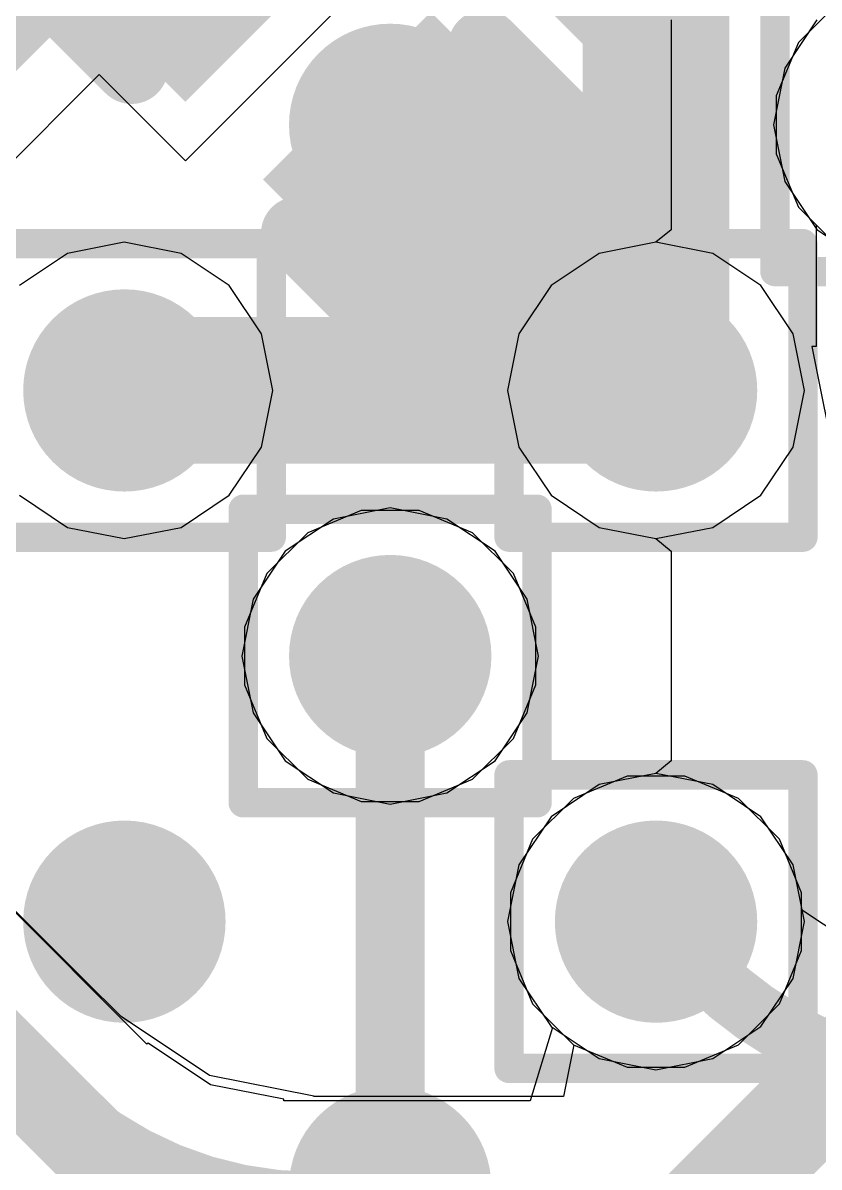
# Model space of a CAD drawing. Header units: inches. Extents: x -6 to 284, y -12 to 154.
# Drawn here: x 54.692 to 56.069, y 1.416 to 3.397 of the extents above; entities that cross this region are included whole.
import ezdxf

# ---------------------------------------------------------------- set-up
doc = ezdxf.new("R2010")
doc.units = ezdxf.units.IN
for name, color, linetype in [('Bottom Layer', 5, 'Continuous'), ('Bottom Overlay', 54, 'Continuous'), ('Bottom Paste', 16, 'Continuous'), ('Bottom Solder', 6, 'Continuous'), ('Drill Drawing', 1, 'Continuous'), ('GND-1', 16, 'Continuous'), ('GND-2', 90, 'Continuous'), ('GND-3', 216, 'Continuous'), ('GND-4', 54, 'Continuous'), ('PWR-1', 156, 'Continuous'), ('PWR-2', 130, 'Continuous'), ('Signal L1', 76, 'Continuous'), ('Signal L2', 6, 'Continuous'), ('Top Layer', 1, 'Continuous'), ('Top Paste', 8, 'Continuous'), ('Top Solder', 216, 'Continuous'), ('Via Holes', 16, 'Continuous')]:
    doc.layers.add(name, color=color, linetype=linetype)

# ---------------------------------------------------------------- blocks, each defined once
blk = doc.blocks.new('BGA_565_15_5_14_4__132')
at = {"layer": 'Top Layer'}
h = blk.add_hatch(color=1, dxfattribs=at)
edge = h.paths.add_edge_path()
edge.add_arc((3.5749992, 5.52500038), 0.12499848, 0, 360)
h = blk.add_hatch(color=1, dxfattribs=at)
edge = h.paths.add_edge_path()
edge.add_arc((4.22500044, 5.52500038), 0.12499848, 0, 360)
h = blk.add_hatch(color=1, dxfattribs=at)
edge = h.paths.add_edge_path()
edge.add_arc((2.9250005, 4.87499914), 0.12499848, 0, 360)
h = blk.add_hatch(color=1, dxfattribs=at)
edge = h.paths.add_edge_path()
edge.add_arc((3.5749992, 4.87499914), 0.12499848, 0, 360)
h = blk.add_hatch(color=1, dxfattribs=at)
edge = h.paths.add_edge_path()
edge.add_arc((4.22500044, 4.87499914), 0.12499848, 0, 360)
h = blk.add_hatch(color=1, dxfattribs=at)
edge = h.paths.add_edge_path()
edge.add_arc((2.9250005, 4.22500044), 0.12499848, 0, 360)
h = blk.add_hatch(color=1, dxfattribs=at)
edge = h.paths.add_edge_path()
edge.add_arc((3.5749992, 4.22500044), 0.12499848, 0, 360)
at = {"layer": 'Top Paste'}
h = blk.add_hatch(color=8, dxfattribs=at)
edge = h.paths.add_edge_path()
edge.add_arc((3.5749992, 5.52500038), 0.12499848, 0, 360)
h = blk.add_hatch(color=8, dxfattribs=at)
edge = h.paths.add_edge_path()
edge.add_arc((4.22500044, 5.52500038), 0.12499848, 0, 360)
h = blk.add_hatch(color=8, dxfattribs=at)
edge = h.paths.add_edge_path()
edge.add_arc((2.9250005, 4.87499914), 0.12499848, 0, 360)
h = blk.add_hatch(color=8, dxfattribs=at)
edge = h.paths.add_edge_path()
edge.add_arc((3.5749992, 4.87499914), 0.12499848, 0, 360)
h = blk.add_hatch(color=8, dxfattribs=at)
edge = h.paths.add_edge_path()
edge.add_arc((4.22500044, 4.87499914), 0.12499848, 0, 360)
h = blk.add_hatch(color=8, dxfattribs=at)
edge = h.paths.add_edge_path()
edge.add_arc((2.9250005, 4.22500044), 0.12499848, 0, 360)
h = blk.add_hatch(color=8, dxfattribs=at)
edge = h.paths.add_edge_path()
edge.add_arc((3.5749992, 4.22500044), 0.12499848, 0, 360)
at = {"layer": 'Top Solder'}
h = blk.add_hatch(color=216, dxfattribs=at)
edge = h.paths.add_edge_path()
edge.add_arc((3.5749992, 5.52500038), 0.17499838, 0, 360)
h = blk.add_hatch(color=216, dxfattribs=at)
edge = h.paths.add_edge_path()
edge.add_arc((4.22500044, 5.52500038), 0.17499838, 0, 360)
h = blk.add_hatch(color=216, dxfattribs=at)
edge = h.paths.add_edge_path()
edge.add_arc((2.9250005, 4.87499914), 0.17499838, 0, 360)
h = blk.add_hatch(color=216, dxfattribs=at)
edge = h.paths.add_edge_path()
edge.add_arc((3.5749992, 4.87499914), 0.17499838, 0, 360)
h = blk.add_hatch(color=216, dxfattribs=at)
edge = h.paths.add_edge_path()
edge.add_arc((4.22500044, 4.87499914), 0.17499838, 0, 360)
h = blk.add_hatch(color=216, dxfattribs=at)
edge = h.paths.add_edge_path()
edge.add_arc((2.9250005, 4.22500044), 0.17499838, 0, 360)
h = blk.add_hatch(color=216, dxfattribs=at)
edge = h.paths.add_edge_path()
edge.add_arc((3.5749992, 4.22500044), 0.17499838, 0, 360)
blk = doc.blocks.new('CAP_0201_B_357')
at = {"layer": 'Bottom Layer'}
for points in [[(-0.44999656, 0.1499997), (-0.14999716, 0.1499997), (-0.14999716, -0.1499997), (-0.44999656, -0.1499997)], [(0.14999716, 0.1499997), (0.44999656, 0.1499997), (0.44999656, -0.1499997), (0.14999716, -0.1499997)]]:
    blk.add_hatch(color=5, dxfattribs=at).paths.add_polyline_path(points)
at = {"layer": 'Bottom Paste'}
for points in [[(-0.44999656, 0.1499997), (-0.14999716, 0.1499997), (-0.14999716, -0.1499997), (-0.44999656, -0.1499997)], [(0.14999716, 0.1499997), (0.44999656, 0.1499997), (0.44999656, -0.1499997), (0.14999716, -0.1499997)]]:
    blk.add_hatch(color=16, dxfattribs=at).paths.add_polyline_path(points)
at = {"layer": 'Bottom Solder'}
for points in [[(-0.50499772, 0.20500086), (-0.094996, 0.20500086), (-0.094996, -0.20500086), (-0.50499772, -0.20500086)], [(0.094996, 0.20500086), (0.50499772, 0.20500086), (0.50499772, -0.20500086), (0.094996, -0.20500086)]]:
    blk.add_hatch(color=6, dxfattribs=at).paths.add_polyline_path(points)
at = {"layer": 'Bottom Overlay'}
for points in [[(-0.2032, 0.2286, 0.127, 0.127, 0), (-0.5334, 0.2286, 0.127, 0.127, 0)], [(-0.5334, 0.2286, 0.127, 0.127, 0), (-0.5334, -0.2286, 0.127, 0.127, 0)], [(0.5334, 0.2286, 0.127, 0.127, 0), (0.2032, 0.2286, 0.127, 0.127, 0)], [(0.5334, 0.2286, 0.127, 0.127, 0), (0.5334, -0.2286, 0.127, 0.127, 0)], [(-0.2032, -0.2286, 0.127, 0.127, 0), (-0.5334, -0.2286, 0.127, 0.127, 0)], [(0.5334, -0.2286, 0.127, 0.127, 0), (0.2032, -0.2286, 0.127, 0.127, 0)]]:
    blk.add_lwpolyline(points, format="xyseb", dxfattribs=at)
for points in [[(-0.5651499999999999, 0.2286, 0.0635, 0.0635, 1), (-0.5016499999999999, 0.2286, 0.0635, 0.0635, 1)], [(-0.5651499999999999, 0.2286, 0.0635, 0.0635, 1), (-0.5016499999999999, 0.2286, 0.0635, 0.0635, 1)], [(-0.23495, 0.2286, 0.0635, 0.0635, 1), (-0.17145, 0.2286, 0.0635, 0.0635, 1)], [(0.17145, 0.2286, 0.0635, 0.0635, 1), (0.23495, 0.2286, 0.0635, 0.0635, 1)], [(0.5016499999999999, 0.2286, 0.0635, 0.0635, 1), (0.5651499999999999, 0.2286, 0.0635, 0.0635, 1)], [(0.5016499999999999, 0.2286, 0.0635, 0.0635, 1), (0.5651499999999999, 0.2286, 0.0635, 0.0635, 1)], [(-0.5651499999999999, -0.2286, 0.0635, 0.0635, 1), (-0.5016499999999999, -0.2286, 0.0635, 0.0635, 1)], [(-0.5651499999999999, -0.2286, 0.0635, 0.0635, 1), (-0.5016499999999999, -0.2286, 0.0635, 0.0635, 1)], [(-0.23495, -0.2286, 0.0635, 0.0635, 1), (-0.17145, -0.2286, 0.0635, 0.0635, 1)], [(0.17145, -0.2286, 0.0635, 0.0635, 1), (0.23495, -0.2286, 0.0635, 0.0635, 1)], [(0.5016499999999999, -0.2286, 0.0635, 0.0635, 1), (0.5651499999999999, -0.2286, 0.0635, 0.0635, 1)], [(0.5016499999999999, -0.2286, 0.0635, 0.0635, 1), (0.5651499999999999, -0.2286, 0.0635, 0.0635, 1)]]:
    blk.add_lwpolyline(points, format="xyseb", close=True, dxfattribs=at)
blk = doc.blocks.new('CAP_0201_B_376')
at = {"layer": 'Bottom Layer'}
for points in [[(-0.44999656, 0.1499997), (-0.14999716, 0.1499997), (-0.14999716, -0.1499997), (-0.44999656, -0.1499997)], [(0.14999716, 0.1499997), (0.44999656, 0.1499997), (0.44999656, -0.1499997), (0.14999716, -0.1499997)]]:
    blk.add_hatch(color=5, dxfattribs=at).paths.add_polyline_path(points)
at = {"layer": 'Bottom Paste'}
for points in [[(-0.44999656, 0.1499997), (-0.14999716, 0.1499997), (-0.14999716, -0.1499997), (-0.44999656, -0.1499997)], [(0.14999716, 0.1499997), (0.44999656, 0.1499997), (0.44999656, -0.1499997), (0.14999716, -0.1499997)]]:
    blk.add_hatch(color=16, dxfattribs=at).paths.add_polyline_path(points)
at = {"layer": 'Bottom Solder'}
for points in [[(-0.50499772, 0.20500086), (-0.094996, 0.20500086), (-0.094996, -0.20500086), (-0.50499772, -0.20500086)], [(0.094996, 0.20500086), (0.50499772, 0.20500086), (0.50499772, -0.20500086), (0.094996, -0.20500086)]]:
    blk.add_hatch(color=6, dxfattribs=at).paths.add_polyline_path(points)
at = {"layer": 'Bottom Overlay'}
for points in [[(-0.5334, 0.2286, 0.127, 0.127, 0), (-0.2032, 0.2286, 0.127, 0.127, 0)], [(-0.5334, 0.2286, 0.127, 0.127, 0), (-0.5334, -0.2286, 0.127, 0.127, 0)], [(0.2032, 0.2286, 0.127, 0.127, 0), (0.5334, 0.2286, 0.127, 0.127, 0)], [(0.5334, 0.2286, 0.127, 0.127, 0), (0.5334, -0.2286, 0.127, 0.127, 0)], [(-0.5334, -0.2286, 0.127, 0.127, 0), (-0.2032, -0.2286, 0.127, 0.127, 0)], [(0.2032, -0.2286, 0.127, 0.127, 0), (0.5334, -0.2286, 0.127, 0.127, 0)]]:
    blk.add_lwpolyline(points, format="xyseb", dxfattribs=at)
for points in [[(-0.5651499999999999, 0.2286, 0.0635, 0.0635, 1), (-0.5016499999999999, 0.2286, 0.0635, 0.0635, 1)], [(-0.5651499999999999, 0.2286, 0.0635, 0.0635, 1), (-0.5016499999999999, 0.2286, 0.0635, 0.0635, 1)], [(-0.23495, 0.2286, 0.0635, 0.0635, 1), (-0.17145, 0.2286, 0.0635, 0.0635, 1)], [(0.17145, 0.2286, 0.0635, 0.0635, 1), (0.23495, 0.2286, 0.0635, 0.0635, 1)], [(0.5016499999999999, 0.2286, 0.0635, 0.0635, 1), (0.5651499999999999, 0.2286, 0.0635, 0.0635, 1)], [(0.5016499999999999, 0.2286, 0.0635, 0.0635, 1), (0.5651499999999999, 0.2286, 0.0635, 0.0635, 1)], [(-0.5651499999999999, -0.2286, 0.0635, 0.0635, 1), (-0.5016499999999999, -0.2286, 0.0635, 0.0635, 1)], [(-0.5651499999999999, -0.2286, 0.0635, 0.0635, 1), (-0.5016499999999999, -0.2286, 0.0635, 0.0635, 1)], [(-0.23495, -0.2286, 0.0635, 0.0635, 1), (-0.17145, -0.2286, 0.0635, 0.0635, 1)], [(0.17145, -0.2286, 0.0635, 0.0635, 1), (0.23495, -0.2286, 0.0635, 0.0635, 1)], [(0.5016499999999999, -0.2286, 0.0635, 0.0635, 1), (0.5651499999999999, -0.2286, 0.0635, 0.0635, 1)], [(0.5016499999999999, -0.2286, 0.0635, 0.0635, 1), (0.5651499999999999, -0.2286, 0.0635, 0.0635, 1)]]:
    blk.add_lwpolyline(points, format="xyseb", close=True, dxfattribs=at)

msp = doc.modelspace()

# ---------------------------------------------------------------- hatches: boundary and pattern name
at = {"layer": 'Bottom Layer'}
h = msp.add_hatch(color=5, dxfattribs=at)
edge = h.paths.add_edge_path()
edge.add_arc((54.86743154000001, 2.7605355), 0.1499997, 0, 360)
h = msp.add_hatch(color=5, dxfattribs=at)
edge = h.paths.add_edge_path()
edge.add_arc((55.78667278, 2.7605355), 0.1499997, 0, 360)
h = msp.add_hatch(color=5, dxfattribs=at)
edge = h.paths.add_edge_path()
edge.add_arc((55.32705215999999, 2.30091742), 0.1499997, 0, 360)
h = msp.add_hatch(color=5, dxfattribs=at)
edge = h.paths.add_edge_path()
edge.add_arc((55.78667278, 1.8412968), 0.1499997, 0, 360)
at = {"layer": 'GND-1'}
h = msp.add_hatch(color=16, dxfattribs=at)
edge = h.paths.add_edge_path()
edge.add_arc((54.86743154000001, 2.7605355), 0.1499997, 0, 360)
h = msp.add_hatch(color=16, dxfattribs=at)
edge = h.paths.add_edge_path()
edge.add_arc((55.78667278, 2.7605355), 0.1499997, 0, 360)
h = msp.add_hatch(color=16, dxfattribs=at)
edge = h.paths.add_edge_path()
edge.add_arc((55.32705215999999, 2.30091742), 0.1499997, 0, 360)
h = msp.add_hatch(color=16, dxfattribs=at)
edge = h.paths.add_edge_path()
edge.add_arc((55.78667278, 1.8412968), 0.1499997, 0, 360)
at = {"layer": 'GND-2'}
h = msp.add_hatch(color=90, dxfattribs=at)
edge = h.paths.add_edge_path()
edge.add_arc((54.86743154000001, 2.7605355), 0.1499997, 0, 360)
h = msp.add_hatch(color=90, dxfattribs=at)
edge = h.paths.add_edge_path()
edge.add_arc((55.78667278, 2.7605355), 0.1499997, 0, 360)
h = msp.add_hatch(color=90, dxfattribs=at)
edge = h.paths.add_edge_path()
edge.add_arc((55.32705215999999, 2.30091742), 0.1499997, 0, 360)
h = msp.add_hatch(color=90, dxfattribs=at)
edge = h.paths.add_edge_path()
edge.add_arc((55.78667278, 1.8412968), 0.1499997, 0, 360)
at = {"layer": 'GND-3'}
h = msp.add_hatch(color=216, dxfattribs=at)
edge = h.paths.add_edge_path()
edge.add_arc((54.86743154000001, 2.7605355), 0.1499997, 0, 360)
h = msp.add_hatch(color=216, dxfattribs=at)
edge = h.paths.add_edge_path()
edge.add_arc((55.78667278, 2.7605355), 0.1499997, 0, 360)
h = msp.add_hatch(color=216, dxfattribs=at)
edge = h.paths.add_edge_path()
edge.add_arc((55.32705215999999, 2.30091742), 0.1499997, 0, 360)
h = msp.add_hatch(color=216, dxfattribs=at)
edge = h.paths.add_edge_path()
edge.add_arc((55.78667278, 1.8412968), 0.1499997, 0, 360)
at = {"layer": 'GND-4'}
h = msp.add_hatch(color=54, dxfattribs=at)
edge = h.paths.add_edge_path()
edge.add_arc((54.86743154000001, 2.7605355), 0.1499997, 0, 360)
h = msp.add_hatch(color=54, dxfattribs=at)
edge = h.paths.add_edge_path()
edge.add_arc((55.78667278, 2.7605355), 0.1499997, 0, 360)
h = msp.add_hatch(color=54, dxfattribs=at)
edge = h.paths.add_edge_path()
edge.add_arc((55.32705215999999, 2.30091742), 0.1499997, 0, 360)
h = msp.add_hatch(color=54, dxfattribs=at)
edge = h.paths.add_edge_path()
edge.add_arc((55.78667278, 1.8412968), 0.1499997, 0, 360)
at = {"layer": 'PWR-1'}
h = msp.add_hatch(color=156, dxfattribs=at)
edge = h.paths.add_edge_path()
edge.add_arc((54.86743154000001, 2.7605355), 0.1499997, 0, 360)
h = msp.add_hatch(color=156, dxfattribs=at)
edge = h.paths.add_edge_path()
edge.add_arc((55.78667278, 2.7605355), 0.1499997, 0, 360)
h = msp.add_hatch(color=156, dxfattribs=at)
edge = h.paths.add_edge_path()
edge.add_arc((55.32705215999999, 2.30091742), 0.1499997, 0, 360)
h = msp.add_hatch(color=156, dxfattribs=at)
edge = h.paths.add_edge_path()
edge.add_arc((55.78667278, 1.8412968), 0.1499997, 0, 360)
at = {"layer": 'PWR-2'}
h = msp.add_hatch(color=130, dxfattribs=at)
edge = h.paths.add_edge_path()
edge.add_arc((54.86743154000001, 2.7605355), 0.1499997, 0, 360)
h = msp.add_hatch(color=130, dxfattribs=at)
edge = h.paths.add_edge_path()
edge.add_arc((55.78667278, 2.7605355), 0.1499997, 0, 360)
h = msp.add_hatch(color=130, dxfattribs=at)
edge = h.paths.add_edge_path()
edge.add_arc((55.32705215999999, 2.30091742), 0.1499997, 0, 360)
h = msp.add_hatch(color=130, dxfattribs=at)
edge = h.paths.add_edge_path()
edge.add_arc((55.78667278, 1.8412968), 0.1499997, 0, 360)
at = {"layer": 'Signal L1'}
h = msp.add_hatch(color=76, dxfattribs=at)
edge = h.paths.add_edge_path()
edge.add_arc((54.86743154000001, 2.7605355), 0.1499997, 0, 360)
h = msp.add_hatch(color=76, dxfattribs=at)
edge = h.paths.add_edge_path()
edge.add_arc((55.78667278, 2.7605355), 0.1499997, 0, 360)
h = msp.add_hatch(color=76, dxfattribs=at)
edge = h.paths.add_edge_path()
edge.add_arc((55.32705215999999, 2.30091742), 0.1499997, 0, 360)
h = msp.add_hatch(color=76, dxfattribs=at)
edge = h.paths.add_edge_path()
edge.add_arc((55.78667278, 1.8412968), 0.1499997, 0, 360)
at = {"layer": 'Signal L2'}
h = msp.add_hatch(color=6, dxfattribs=at)
edge = h.paths.add_edge_path()
edge.add_arc((54.86743154000001, 2.7605355), 0.1499997, 0, 360)
h = msp.add_hatch(color=6, dxfattribs=at)
edge = h.paths.add_edge_path()
edge.add_arc((55.78667278, 2.7605355), 0.1499997, 0, 360)
h = msp.add_hatch(color=6, dxfattribs=at)
edge = h.paths.add_edge_path()
edge.add_arc((55.32705215999999, 2.30091742), 0.1499997, 0, 360)
h = msp.add_hatch(color=6, dxfattribs=at)
edge = h.paths.add_edge_path()
edge.add_arc((55.78667278, 1.8412968), 0.1499997, 0, 360)
at = {"layer": 'Top Layer'}
h = msp.add_hatch(color=1, dxfattribs=at)
edge = h.paths.add_edge_path()
edge.add_arc((54.86743154000001, 2.7605355), 0.1499997, 0, 360)
h = msp.add_hatch(color=1, dxfattribs=at)
edge = h.paths.add_edge_path()
edge.add_arc((55.78667278, 2.7605355), 0.1499997, 0, 360)
h = msp.add_hatch(color=1, dxfattribs=at)
edge = h.paths.add_edge_path()
edge.add_arc((55.32705215999999, 2.30091742), 0.1499997, 0, 360)
h = msp.add_hatch(color=1, dxfattribs=at)
edge = h.paths.add_edge_path()
edge.add_arc((55.78667278, 1.8412968), 0.1499997, 0, 360)
at = {"layer": 'Via Holes'}
h = msp.add_hatch(color=7, dxfattribs=at)
edge = h.paths.add_edge_path()
edge.add_arc((54.86743154000001, 2.7605355), 0.07499858, 0, 360)
h = msp.add_hatch(color=7, dxfattribs=at)
edge = h.paths.add_edge_path()
edge.add_arc((55.78667278, 2.7605355), 0.07499858, 0, 360)
h = msp.add_hatch(color=7, dxfattribs=at)
edge = h.paths.add_edge_path()
edge.add_arc((55.32705215999999, 2.30091742), 0.07499858, 0, 360)
h = msp.add_hatch(color=7, dxfattribs=at)
edge = h.paths.add_edge_path()
edge.add_arc((55.78667278, 1.8412968), 0.07499858, 0, 360)

# ---------------------------------------------------------------- linework, layer by layer
at = {"layer": 'Bottom Layer'}
for p, q in [((54.97303966, 3.15807852), (55.36477624, 3.5498151)), ((56.103774, 3.43345262), (56.0329969, 3.36267552)), ((56.0329969, 3.36267552), (55.99469369999999, 3.27020174)), ((54.63963163999999, 3.12235342), (54.8241982, 3.30691998)), ((54.8241982, 3.30691998), (54.97303966, 3.15807852)), ((55.99469369999999, 3.27020174), (55.99469369999999, 3.1701105)), ((55.99469369999999, 3.1701105), (56.0329969, 3.07763672)), ((56.0329969, 3.07763672), (56.06373851999999, 3.0468951)), ((56.06373851999999, 3.0468951), (56.06373851999999, 2.836529759999999)), ((56.06373851999999, 2.836529759999999), (56.05627346, 2.836529759999999)), ((56.05627346, 2.836529759999999), (56.09974047999999, 2.61800086)), ((55.27700654, 2.55251712), (55.18453276, 2.51421392)), ((55.37709777999999, 2.55251712), (55.27700654, 2.55251712)), ((55.46957156, 2.51421392), (55.37709777999999, 2.55251712)), ((55.18453276, 2.51421392), (55.11375566, 2.44343682)), ((55.54034866, 2.44343682), (55.46957156, 2.51421392)), ((55.11375566, 2.44343682), (55.07545245999999, 2.35096304)), ((55.57865185999999, 2.35096304), (55.54034866, 2.44343682)), ((55.07545245999999, 2.35096304), (55.07545245999999, 2.2508718)), ((55.57865185999999, 2.2508718), (55.57865185999999, 2.35096304)), ((55.07545245999999, 2.2508718), (55.11375566, 2.15839802)), ((55.54034866, 2.15839802), (55.57865185999999, 2.2508718)), ((55.11375566, 2.15839802), (55.18453276, 2.08762092)), ((55.46957156, 2.08762092), (55.54034866, 2.15839802)), ((55.18453276, 2.08762092), (55.27700654, 2.04931772)), ((55.37709777999999, 2.04931772), (55.46957156, 2.08762092)), ((55.73662716, 2.0928965), (55.64415338, 2.0545933)), ((55.8367184, 2.0928965), (55.73662716, 2.0928965)), ((55.92919218, 2.0545933), (55.8367184, 2.0928965)), ((55.27700654, 2.04931772), (55.37709777999999, 2.04931772)), ((55.64415338, 2.0545933), (55.57337628, 1.9838162)), ((55.99996928, 1.9838162), (55.92919218, 2.0545933)), ((55.57337628, 1.9838162), (55.53507308, 1.89134242)), ((56.03827248, 1.89134242), (55.99996928, 1.9838162)), ((55.53507308, 1.89134242), (55.53507308, 1.79125118)), ((56.03827248, 1.86196732), (56.03827248, 1.89134242)), ((54.79881852, 1.73993048), (54.67011164, 1.86863736)), ((56.14811731999999, 1.78857148), (56.03827248, 1.86196732)), ((55.53507308, 1.79125118), (55.57337628, 1.6987774)), ((54.8617775, 1.677162), (54.79881852, 1.73993048)), ((55.57337628, 1.6987774), (55.64415338, 1.6280003)), ((55.01469057999999, 1.57498796), (54.8617775, 1.677162)), ((55.64445817999999, 1.6278733), (55.62677470000001, 1.5389733)), ((55.64415338, 1.6280003), (55.64445817999999, 1.6278733)), ((55.19506614, 1.53910792), (55.01469057999999, 1.57498796)), ((55.19506614, 1.5389733), (55.19506614, 1.53910792)), ((55.62677470000001, 1.5389733), (55.19506614, 1.5389733))]:
    msp.add_line(p, q, dxfattribs=at)
for points in [[(54.40781345999999, 3.22015612, 0.2032, 0.2032, 0), (54.86743154000001, 3.6797742, 0.2032, 0.2032, 0)], [(55.39730094, 3.12555382, 0.2032, 0.2032, 0), (55.4094777, 3.12555382, 0.2032, 0.2032, 0)], [(55.4094777, 3.12555382, 0.2032, 0.2032, 0), (55.77449601999999, 2.7605355, 0.2032, 0.2032, 0)], [(55.77449601999999, 2.7605355, 0.2032, 0.2032, 0), (55.78667278, 2.7605355, 0.2032, 0.2032, 0)], [(55.78667278, 1.8412968, 0.10668, 0.10668, 0), (55.87364999999999, 1.75431958, 0.10668, 0.10668, 0)], [(56.31797474, 1.57027372, 0.10668, 0.10668, -0.198912367379658), (55.87365254, 1.75431958, 0.10668, 0.10668, 0)], [(54.54100851999999, 1.73953424, 0.10414, 0.10414, 0), (54.73257786, 1.5479649, 0.10414, 0.10414, 0)], [(54.73310364, 1.54743912, 0.10414, 0.10414, -0.0002839852257742354), (54.73257786, 1.5479649, 0.10414, 0.10414, 0)], [(55.19506614, 1.35639556, 0.10414, 0.10414, -0.198617162633129), (54.73310364, 1.54743912, 0.10414, 0.10414, 0)]]:
    msp.add_lwpolyline(points, format="xyseb", dxfattribs=at)
for points in [[(55.34650094, 3.12555382, 0.1016, 0.1016, 1), (55.44810094, 3.12555382, 0.1016, 0.1016, 1)], [(55.3586777, 3.12555382, 0.1016, 0.1016, 1), (55.4602777, 3.12555382, 0.1016, 0.1016, 1)], [(55.3586777, 3.12555382, 0.1016, 0.1016, 1), (55.4602777, 3.12555382, 0.1016, 0.1016, 1)], [(55.72369602, 2.7605355, 0.1016, 0.1016, 1), (55.82529602, 2.7605355, 0.1016, 0.1016, 1)], [(55.72369602, 2.7605355, 0.1016, 0.1016, 1), (55.82529602, 2.7605355, 0.1016, 0.1016, 1)], [(55.73587277999999, 2.7605355, 0.1016, 0.1016, 1), (55.83747277999999, 2.7605355, 0.1016, 0.1016, 1)], [(55.76000277999999, 1.8412968, 0.05333999999999999, 0.05333999999999999, 1), (55.81334277999999, 1.8412968, 0.05333999999999999, 0.05333999999999999, 1)], [(55.84698, 1.75431958, 0.05333999999999999, 0.05333999999999999, 1), (55.90032, 1.75431958, 0.05333999999999999, 0.05333999999999999, 1)], [(55.84698253999999, 1.75431958, 0.05333999999999999, 0.05333999999999999, 1), (55.90032254, 1.75431958, 0.05333999999999999, 0.05333999999999999, 1)], [(54.70654285999999, 1.5479649, 0.05207, 0.05207, 1), (54.75861285999999, 1.5479649, 0.05207, 0.05207, 1)], [(54.70654285999999, 1.5479649, 0.05207, 0.05207, 1), (54.75861285999999, 1.5479649, 0.05207, 0.05207, 1)], [(54.70706864, 1.54743912, 0.05207, 0.05207, 1), (54.75913864, 1.54743912, 0.05207, 0.05207, 1)], [(54.70706864, 1.54743912, 0.05207, 0.05207, 1), (54.75913864, 1.54743912, 0.05207, 0.05207, 1)]]:
    msp.add_lwpolyline(points, format="xyseb", close=True, dxfattribs=at)
at = {"layer": 'Drill Drawing'}
for points in [[(55.99229339999999, 2.96615612, 0.0508, 0.0508, 0), (55.99229339999999, 3.47415612, 0.0508, 0.0508, 0)], [(54.61343153999999, 3.0145355, 0.0508, 0.0508, 0), (55.12143154, 3.0145355, 0.0508, 0.0508, 0)], [(55.12143154, 2.5065355, 0.0508, 0.0508, 0), (55.12143154, 3.0145355, 0.0508, 0.0508, 0)], [(55.53267277999999, 3.0145355, 0.0508, 0.0508, 0), (56.04067277999999, 3.0145355, 0.0508, 0.0508, 0)], [(55.53267277999999, 2.5065355, 0.0508, 0.0508, 0), (55.53267277999999, 3.0145355, 0.0508, 0.0508, 0)], [(56.04067277999999, 2.5065355, 0.0508, 0.0508, 0), (56.04067277999999, 3.0145355, 0.0508, 0.0508, 0)], [(55.99229339999999, 2.96615612, 0.0508, 0.0508, 0), (56.5002934, 2.96615612, 0.0508, 0.0508, 0)], [(55.07305216, 2.55491742, 0.0508, 0.0508, 0), (55.58105216, 2.55491742, 0.0508, 0.0508, 0)], [(55.07305216, 2.04691742, 0.0508, 0.0508, 0), (55.07305216, 2.55491742, 0.0508, 0.0508, 0)], [(55.58105216, 2.04691742, 0.0508, 0.0508, 0), (55.58105216, 2.55491742, 0.0508, 0.0508, 0)], [(54.61343153999999, 2.5065355, 0.0508, 0.0508, 0), (55.12143154, 2.5065355, 0.0508, 0.0508, 0)], [(55.53267277999999, 2.5065355, 0.0508, 0.0508, 0), (56.04067277999999, 2.5065355, 0.0508, 0.0508, 0)], [(55.53267277999999, 2.0952968, 0.0508, 0.0508, 0), (56.04067277999999, 2.0952968, 0.0508, 0.0508, 0)], [(55.53267277999999, 1.5872968, 0.0508, 0.0508, 0), (55.53267277999999, 2.0952968, 0.0508, 0.0508, 0)], [(56.04067277999999, 1.5872968, 0.0508, 0.0508, 0), (56.04067277999999, 2.0952968, 0.0508, 0.0508, 0)], [(55.07305216, 2.04691742, 0.0508, 0.0508, 0), (55.58105216, 2.04691742, 0.0508, 0.0508, 0)], [(55.53267277999999, 1.5872968, 0.0508, 0.0508, 0), (56.04067277999999, 1.5872968, 0.0508, 0.0508, 0)]]:
    msp.add_lwpolyline(points, format="xyseb", dxfattribs=at)
for points in [[(55.10873153999999, 3.0145355, 0.0254, 0.0254, 1), (55.13413154, 3.0145355, 0.0254, 0.0254, 1)], [(55.10873153999999, 3.0145355, 0.0254, 0.0254, 1), (55.13413154, 3.0145355, 0.0254, 0.0254, 1)], [(55.51997278, 3.0145355, 0.0254, 0.0254, 1), (55.54537277999999, 3.0145355, 0.0254, 0.0254, 1)], [(55.51997278, 3.0145355, 0.0254, 0.0254, 1), (55.54537277999999, 3.0145355, 0.0254, 0.0254, 1)], [(56.02797278, 3.0145355, 0.0254, 0.0254, 1), (56.05337278, 3.0145355, 0.0254, 0.0254, 1)], [(56.02797278, 3.0145355, 0.0254, 0.0254, 1), (56.05337278, 3.0145355, 0.0254, 0.0254, 1)], [(55.97959339999999, 2.96615612, 0.0254, 0.0254, 1), (56.0049934, 2.96615612, 0.0254, 0.0254, 1)], [(55.97959339999999, 2.96615612, 0.0254, 0.0254, 1), (56.0049934, 2.96615612, 0.0254, 0.0254, 1)], [(55.06035215999999, 2.55491742, 0.0254, 0.0254, 1), (55.08575215999999, 2.55491742, 0.0254, 0.0254, 1)], [(55.06035215999999, 2.55491742, 0.0254, 0.0254, 1), (55.08575215999999, 2.55491742, 0.0254, 0.0254, 1)], [(55.56835216, 2.55491742, 0.0254, 0.0254, 1), (55.59375215999999, 2.55491742, 0.0254, 0.0254, 1)], [(55.56835216, 2.55491742, 0.0254, 0.0254, 1), (55.59375215999999, 2.55491742, 0.0254, 0.0254, 1)], [(55.10873153999999, 2.5065355, 0.0254, 0.0254, 1), (55.13413154, 2.5065355, 0.0254, 0.0254, 1)], [(55.10873153999999, 2.5065355, 0.0254, 0.0254, 1), (55.13413154, 2.5065355, 0.0254, 0.0254, 1)], [(55.51997278, 2.5065355, 0.0254, 0.0254, 1), (55.54537277999999, 2.5065355, 0.0254, 0.0254, 1)], [(55.51997278, 2.5065355, 0.0254, 0.0254, 1), (55.54537277999999, 2.5065355, 0.0254, 0.0254, 1)], [(56.02797278, 2.5065355, 0.0254, 0.0254, 1), (56.05337278, 2.5065355, 0.0254, 0.0254, 1)], [(56.02797278, 2.5065355, 0.0254, 0.0254, 1), (56.05337278, 2.5065355, 0.0254, 0.0254, 1)], [(55.51997278, 2.0952968, 0.0254, 0.0254, 1), (55.54537277999999, 2.0952968, 0.0254, 0.0254, 1)], [(55.51997278, 2.0952968, 0.0254, 0.0254, 1), (55.54537277999999, 2.0952968, 0.0254, 0.0254, 1)], [(56.02797278, 2.0952968, 0.0254, 0.0254, 1), (56.05337278, 2.0952968, 0.0254, 0.0254, 1)], [(56.02797278, 2.0952968, 0.0254, 0.0254, 1), (56.05337278, 2.0952968, 0.0254, 0.0254, 1)], [(55.06035215999999, 2.04691742, 0.0254, 0.0254, 1), (55.08575215999999, 2.04691742, 0.0254, 0.0254, 1)], [(55.06035215999999, 2.04691742, 0.0254, 0.0254, 1), (55.08575215999999, 2.04691742, 0.0254, 0.0254, 1)], [(55.56835216, 2.04691742, 0.0254, 0.0254, 1), (55.59375215999999, 2.04691742, 0.0254, 0.0254, 1)], [(55.56835216, 2.04691742, 0.0254, 0.0254, 1), (55.59375215999999, 2.04691742, 0.0254, 0.0254, 1)], [(55.51997278, 1.5872968, 0.0254, 0.0254, 1), (55.54537277999999, 1.5872968, 0.0254, 0.0254, 1)], [(55.51997278, 1.5872968, 0.0254, 0.0254, 1), (55.54537277999999, 1.5872968, 0.0254, 0.0254, 1)], [(56.02797278, 1.5872968, 0.0254, 0.0254, 1), (56.05337278, 1.5872968, 0.0254, 0.0254, 1)], [(56.02797278, 1.5872968, 0.0254, 0.0254, 1), (56.05337278, 1.5872968, 0.0254, 0.0254, 1)]]:
    msp.add_lwpolyline(points, format="xyseb", close=True, dxfattribs=at)
at = {"layer": 'GND-1'}
for p, q in [((56.103774, 3.43345262), (56.0329969, 3.36267552)), ((56.0329969, 3.36267552), (55.99469369999999, 3.27020174)), ((55.99469369999999, 3.27020174), (55.99469369999999, 3.1701105)), ((55.99469369999999, 3.1701105), (56.0329969, 3.07763672)), ((56.0329969, 3.07763672), (56.103774, 3.00685962)), ((55.27700654, 2.55251712), (55.18453276, 2.51421392)), ((55.37709777999999, 2.55251712), (55.27700654, 2.55251712)), ((55.46957156, 2.51421392), (55.37709777999999, 2.55251712)), ((55.18453276, 2.51421392), (55.11375566, 2.44343682)), ((55.54034866, 2.44343682), (55.46957156, 2.51421392)), ((55.11375566, 2.44343682), (55.07545245999999, 2.35096304)), ((55.57865185999999, 2.35096304), (55.54034866, 2.44343682)), ((55.07545245999999, 2.35096304), (55.07545245999999, 2.2508718)), ((55.57865185999999, 2.2508718), (55.57865185999999, 2.35096304)), ((55.07545245999999, 2.2508718), (55.11375566, 2.15839802)), ((55.54034866, 2.15839802), (55.57865185999999, 2.2508718)), ((55.11375566, 2.15839802), (55.18453276, 2.08762092)), ((55.46957156, 2.08762092), (55.54034866, 2.15839802)), ((55.18453276, 2.08762092), (55.27700654, 2.04931772)), ((55.37709777999999, 2.04931772), (55.46957156, 2.08762092)), ((55.73662716, 2.0928965), (55.64415338, 2.0545933)), ((55.8367184, 2.0928965), (55.73662716, 2.0928965)), ((55.92919218, 2.0545933), (55.8367184, 2.0928965)), ((55.27700654, 2.04931772), (55.37709777999999, 2.04931772)), ((55.64415338, 2.0545933), (55.57337628, 1.9838162)), ((55.99996928, 1.9838162), (55.92919218, 2.0545933)), ((55.57337628, 1.9838162), (55.53507308, 1.89134242)), ((56.03827248, 1.89134242), (55.99996928, 1.9838162)), ((55.53507308, 1.89134242), (55.53507308, 1.79125118)), ((56.03827248, 1.79125118), (56.03827248, 1.89134242)), ((55.53507308, 1.79125118), (55.57337628, 1.6987774)), ((55.99996928, 1.6987774), (56.03827248, 1.79125118)), ((55.57337628, 1.6987774), (55.64415338, 1.6280003)), ((55.92919218, 1.6280003), (55.99996928, 1.6987774)), ((55.64415338, 1.6280003), (55.73662716, 1.5896971)), ((55.8367184, 1.5896971), (55.92919218, 1.6280003)), ((55.73662716, 1.5896971), (55.8367184, 1.5896971))]:
    msp.add_line(p, q, dxfattribs=at)
at = {"layer": 'GND-2'}
for p, q in [((56.103774, 3.43345262), (56.0329969, 3.36267552)), ((56.0329969, 3.36267552), (55.99469369999999, 3.27020174)), ((55.99469369999999, 3.27020174), (55.99469369999999, 3.1701105)), ((55.99469369999999, 3.1701105), (56.0329969, 3.07763672)), ((56.0329969, 3.07763672), (56.103774, 3.00685962)), ((55.27700654, 2.55251712), (55.18453276, 2.51421392)), ((55.37709777999999, 2.55251712), (55.27700654, 2.55251712)), ((55.46957156, 2.51421392), (55.37709777999999, 2.55251712)), ((55.18453276, 2.51421392), (55.11375566, 2.44343682)), ((55.54034866, 2.44343682), (55.46957156, 2.51421392)), ((55.11375566, 2.44343682), (55.07545245999999, 2.35096304)), ((55.57865185999999, 2.35096304), (55.54034866, 2.44343682)), ((55.07545245999999, 2.35096304), (55.07545245999999, 2.2508718)), ((55.57865185999999, 2.2508718), (55.57865185999999, 2.35096304)), ((55.07545245999999, 2.2508718), (55.11375566, 2.15839802)), ((55.54034866, 2.15839802), (55.57865185999999, 2.2508718)), ((55.11375566, 2.15839802), (55.18453276, 2.08762092)), ((55.46957156, 2.08762092), (55.54034866, 2.15839802)), ((55.18453276, 2.08762092), (55.27700654, 2.04931772)), ((55.37709777999999, 2.04931772), (55.46957156, 2.08762092)), ((55.73662716, 2.0928965), (55.64415338, 2.0545933)), ((55.8367184, 2.0928965), (55.73662716, 2.0928965)), ((55.92919218, 2.0545933), (55.8367184, 2.0928965)), ((55.27700654, 2.04931772), (55.37709777999999, 2.04931772)), ((55.64415338, 2.0545933), (55.57337628, 1.9838162)), ((55.99996928, 1.9838162), (55.92919218, 2.0545933)), ((55.57337628, 1.9838162), (55.53507308, 1.89134242)), ((56.03827248, 1.89134242), (55.99996928, 1.9838162)), ((55.53507308, 1.89134242), (55.53507308, 1.79125118)), ((56.03827248, 1.79125118), (56.03827248, 1.89134242)), ((55.53507308, 1.79125118), (55.57337628, 1.6987774)), ((55.99996928, 1.6987774), (56.03827248, 1.79125118)), ((55.57337628, 1.6987774), (55.64415338, 1.6280003)), ((55.92919218, 1.6280003), (55.99996928, 1.6987774)), ((55.64415338, 1.6280003), (55.73662716, 1.5896971)), ((55.8367184, 1.5896971), (55.92919218, 1.6280003)), ((55.73662716, 1.5896971), (55.8367184, 1.5896971))]:
    msp.add_line(p, q, dxfattribs=at)
at = {"layer": 'GND-3'}
for p, q in [((56.103774, 3.43345262), (56.0329969, 3.36267552)), ((56.0329969, 3.36267552), (55.99469369999999, 3.27020174)), ((55.99469369999999, 3.27020174), (55.99469369999999, 3.1701105)), ((55.99469369999999, 3.1701105), (56.0329969, 3.07763672)), ((56.0329969, 3.07763672), (56.103774, 3.00685962)), ((55.27700654, 2.55251712), (55.18453276, 2.51421392)), ((55.37709777999999, 2.55251712), (55.27700654, 2.55251712)), ((55.46957156, 2.51421392), (55.37709777999999, 2.55251712)), ((55.18453276, 2.51421392), (55.11375566, 2.44343682)), ((55.54034866, 2.44343682), (55.46957156, 2.51421392)), ((55.11375566, 2.44343682), (55.07545245999999, 2.35096304)), ((55.57865185999999, 2.35096304), (55.54034866, 2.44343682)), ((55.07545245999999, 2.35096304), (55.07545245999999, 2.2508718)), ((55.57865185999999, 2.2508718), (55.57865185999999, 2.35096304)), ((55.07545245999999, 2.2508718), (55.11375566, 2.15839802)), ((55.54034866, 2.15839802), (55.57865185999999, 2.2508718)), ((55.11375566, 2.15839802), (55.18453276, 2.08762092)), ((55.46957156, 2.08762092), (55.54034866, 2.15839802)), ((55.18453276, 2.08762092), (55.27700654, 2.04931772)), ((55.37709777999999, 2.04931772), (55.46957156, 2.08762092)), ((55.73662716, 2.0928965), (55.64415338, 2.0545933)), ((55.8367184, 2.0928965), (55.73662716, 2.0928965)), ((55.92919218, 2.0545933), (55.8367184, 2.0928965)), ((55.27700654, 2.04931772), (55.37709777999999, 2.04931772)), ((55.64415338, 2.0545933), (55.57337628, 1.9838162)), ((55.99996928, 1.9838162), (55.92919218, 2.0545933)), ((55.57337628, 1.9838162), (55.53507308, 1.89134242)), ((56.03827248, 1.89134242), (55.99996928, 1.9838162)), ((55.53507308, 1.89134242), (55.53507308, 1.79125118)), ((56.03827248, 1.79125118), (56.03827248, 1.89134242)), ((55.53507308, 1.79125118), (55.57337628, 1.6987774)), ((55.99996928, 1.6987774), (56.03827248, 1.79125118)), ((55.57337628, 1.6987774), (55.64415338, 1.6280003)), ((55.92919218, 1.6280003), (55.99996928, 1.6987774)), ((55.64415338, 1.6280003), (55.73662716, 1.5896971)), ((55.8367184, 1.5896971), (55.92919218, 1.6280003)), ((55.73662716, 1.5896971), (55.8367184, 1.5896971))]:
    msp.add_line(p, q, dxfattribs=at)
at = {"layer": 'GND-4'}
for p, q in [((56.103774, 3.43345262), (56.0329969, 3.36267552)), ((56.0329969, 3.36267552), (55.99469369999999, 3.27020174)), ((55.99469369999999, 3.27020174), (55.99469369999999, 3.1701105)), ((55.99469369999999, 3.1701105), (56.0329969, 3.07763672)), ((56.0329969, 3.07763672), (56.103774, 3.00685962)), ((55.27700654, 2.55251712), (55.18453276, 2.51421392)), ((55.37709777999999, 2.55251712), (55.27700654, 2.55251712)), ((55.46957156, 2.51421392), (55.37709777999999, 2.55251712)), ((55.18453276, 2.51421392), (55.11375566, 2.44343682)), ((55.54034866, 2.44343682), (55.46957156, 2.51421392)), ((55.11375566, 2.44343682), (55.07545245999999, 2.35096304)), ((55.57865185999999, 2.35096304), (55.54034866, 2.44343682)), ((55.07545245999999, 2.35096304), (55.07545245999999, 2.2508718)), ((55.57865185999999, 2.2508718), (55.57865185999999, 2.35096304)), ((55.07545245999999, 2.2508718), (55.11375566, 2.15839802)), ((55.54034866, 2.15839802), (55.57865185999999, 2.2508718)), ((55.11375566, 2.15839802), (55.18453276, 2.08762092)), ((55.46957156, 2.08762092), (55.54034866, 2.15839802)), ((55.18453276, 2.08762092), (55.27700654, 2.04931772)), ((55.37709777999999, 2.04931772), (55.46957156, 2.08762092)), ((55.73662716, 2.0928965), (55.64415338, 2.0545933)), ((55.8367184, 2.0928965), (55.73662716, 2.0928965)), ((55.92919218, 2.0545933), (55.8367184, 2.0928965)), ((55.27700654, 2.04931772), (55.37709777999999, 2.04931772)), ((55.64415338, 2.0545933), (55.57337628, 1.9838162)), ((55.99996928, 1.9838162), (55.92919218, 2.0545933)), ((55.57337628, 1.9838162), (55.53507308, 1.89134242)), ((56.03827248, 1.89134242), (55.99996928, 1.9838162)), ((55.53507308, 1.89134242), (55.53507308, 1.79125118)), ((56.03827248, 1.79125118), (56.03827248, 1.89134242)), ((55.53507308, 1.79125118), (55.57337628, 1.6987774)), ((55.99996928, 1.6987774), (56.03827248, 1.79125118)), ((55.57337628, 1.6987774), (55.64415338, 1.6280003)), ((55.92919218, 1.6280003), (55.99996928, 1.6987774)), ((55.64415338, 1.6280003), (55.73662716, 1.5896971)), ((55.8367184, 1.5896971), (55.92919218, 1.6280003)), ((55.73662716, 1.5896971), (55.8367184, 1.5896971))]:
    msp.add_line(p, q, dxfattribs=at)
at = {"layer": 'PWR-1'}
for p, q in [((56.06489929999999, 3.401550219999999), (56.00929108, 3.31832458)), ((56.00929108, 3.31832458), (55.98976355999999, 3.22015612)), ((55.98976355999999, 3.22015612), (56.00929108, 3.12198766)), ((56.00929108, 3.12198766), (56.06489929999999, 3.03876202)), ((56.06489929999999, 3.03876202), (56.14812494, 2.9831538)), ((54.86743154000001, 3.01706534), (54.76926307999999, 2.99753782)), ((54.9656, 2.99753782), (54.86743154000001, 3.01706534)), ((55.78667278, 3.01706534), (55.68850432, 2.99753782)), ((55.88484124, 2.99753782), (55.78667278, 3.01706534)), ((54.76926307999999, 2.99753782), (54.68603743999999, 2.9419296)), ((55.04882564, 2.9419296), (54.9656, 2.99753782)), ((55.68850432, 2.99753782), (55.60527868, 2.9419296)), ((55.96806687999999, 2.9419296), (55.88484124, 2.99753782)), ((55.10443386, 2.85870396), (55.04882564, 2.9419296)), ((55.60527868, 2.9419296), (55.54967046, 2.85870396)), ((56.02367509999999, 2.85870396), (55.96806687999999, 2.9419296)), ((55.12396138, 2.7605355), (55.10443386, 2.85870396)), ((55.54967046, 2.85870396), (55.53014293999999, 2.7605355)), ((56.04320262, 2.7605355), (56.02367509999999, 2.85870396)), ((55.10443386, 2.66236704), (55.12396138, 2.7605355)), ((55.53014293999999, 2.7605355), (55.54967046, 2.66236704)), ((56.02367509999999, 2.66236704), (56.04320262, 2.7605355)), ((55.04882564, 2.5791414), (55.10443386, 2.66236704)), ((55.54967046, 2.66236704), (55.60527868, 2.5791414)), ((55.96806687999999, 2.5791414), (56.02367509999999, 2.66236704)), ((54.68603743999999, 2.5791414), (54.76926307999999, 2.52353318)), ((54.9656, 2.52353318), (55.04882564, 2.5791414)), ((55.60527868, 2.5791414), (55.68850432, 2.52353318)), ((55.88484124, 2.52353318), (55.96806687999999, 2.5791414)), ((55.32705215999999, 2.55744726), (55.2288837, 2.53791974)), ((55.42522061999999, 2.53791974), (55.32705215999999, 2.55744726)), ((55.2288837, 2.53791974), (55.14565806, 2.48231152)), ((55.50844625999999, 2.48231152), (55.42522061999999, 2.53791974)), ((54.76926307999999, 2.52353318), (54.86743154000001, 2.50400566)), ((54.86743154000001, 2.50400566), (54.9656, 2.52353318)), ((55.68850432, 2.52353318), (55.78667278, 2.50400566)), ((55.78667278, 2.50400566), (55.88484124, 2.52353318)), ((55.14565806, 2.48231152), (55.09004984, 2.39908588)), ((55.56405448, 2.39908588), (55.50844625999999, 2.48231152)), ((55.09004984, 2.39908588), (55.07052232, 2.30091742)), ((55.583582, 2.30091742), (55.56405448, 2.39908588)), ((55.07052232, 2.30091742), (55.09004984, 2.20274896)), ((55.56405448, 2.20274896), (55.583582, 2.30091742)), ((55.09004984, 2.20274896), (55.14565806, 2.11952332)), ((55.50844625999999, 2.11952332), (55.56405448, 2.20274896)), ((55.14565806, 2.11952332), (55.2288837, 2.0639151)), ((55.42522061999999, 2.0639151), (55.50844625999999, 2.11952332)), ((55.78667278, 2.09782664), (55.68850432, 2.07829912)), ((55.88484124, 2.07829912), (55.78667278, 2.09782664)), ((55.2288837, 2.0639151), (55.32705215999999, 2.04438758)), ((55.32705215999999, 2.04438758), (55.42522061999999, 2.0639151)), ((55.68850432, 2.07829912), (55.60527868, 2.0226909)), ((55.96806687999999, 2.0226909), (55.88484124, 2.07829912)), ((55.60527868, 2.0226909), (55.54967046, 1.93946526)), ((56.02367509999999, 1.93946526), (55.96806687999999, 2.0226909)), ((55.54967046, 1.93946526), (55.53014293999999, 1.8412968)), ((56.04320262, 1.8412968), (56.02367509999999, 1.93946526)), ((55.53014293999999, 1.8412968), (55.54967046, 1.74312834)), ((56.02367509999999, 1.74312834), (56.04320262, 1.8412968)), ((55.54967046, 1.74312834), (55.60527868, 1.6599027)), ((55.96806687999999, 1.6599027), (56.02367509999999, 1.74312834)), ((55.60527868, 1.6599027), (55.68850432, 1.60429448)), ((55.88484124, 1.60429448), (55.96806687999999, 1.6599027)), ((55.68850432, 1.60429448), (55.78667278, 1.58476696)), ((55.78667278, 1.58476696), (55.88484124, 1.60429448))]:
    msp.add_line(p, q, dxfattribs=at)
at = {"layer": 'PWR-2'}
for p, q in [((56.06489929999999, 3.401547679999999), (56.00929108, 3.31832458)), ((56.00929108, 3.31832458), (55.98976355999999, 3.22015612)), ((55.98976355999999, 3.22015612), (56.00929108, 3.12198766)), ((56.00929108, 3.12198766), (56.06489929999999, 3.03876202)), ((56.06489929999999, 3.03876202), (56.14812494, 2.9831538)), ((54.86743154000001, 3.01706534), (54.76926307999999, 2.99753782)), ((54.9656, 2.99753782), (54.86743154000001, 3.01706534)), ((55.78667278, 3.01706534), (55.68850432, 2.99753782)), ((55.88484124, 2.99753782), (55.78667278, 3.01706534)), ((54.76926307999999, 2.99753782), (54.68603743999999, 2.9419296)), ((55.04882564, 2.9419296), (54.9656, 2.99753782)), ((55.68850432, 2.99753782), (55.60527868, 2.9419296)), ((55.96806687999999, 2.9419296), (55.88484124, 2.99753782)), ((55.10443386, 2.85870396), (55.04882564, 2.9419296)), ((55.60527868, 2.9419296), (55.54967046, 2.85870396)), ((56.02367509999999, 2.85870396), (55.96806687999999, 2.9419296)), ((55.12396138, 2.7605355), (55.10443386, 2.85870396)), ((55.54967046, 2.85870396), (55.53014293999999, 2.7605355)), ((56.04320262, 2.7605355), (56.02367509999999, 2.85870396)), ((55.10443386, 2.66236704), (55.12396138, 2.7605355)), ((55.53014293999999, 2.7605355), (55.54967046, 2.66236704)), ((56.02367509999999, 2.66236704), (56.04320262, 2.7605355)), ((55.04882564, 2.5791414), (55.10443386, 2.66236704)), ((55.54967046, 2.66236704), (55.60527868, 2.5791414)), ((55.96806687999999, 2.5791414), (56.02367509999999, 2.66236704)), ((54.68603743999999, 2.5791414), (54.76926307999999, 2.52353318)), ((54.9656, 2.52353318), (55.04882564, 2.5791414)), ((55.60527868, 2.5791414), (55.68850432, 2.52353318)), ((55.88484124, 2.52353318), (55.96806687999999, 2.5791414)), ((55.32705215999999, 2.55744726), (55.2288837, 2.53791974)), ((55.42522061999999, 2.53791974), (55.32705215999999, 2.55744726)), ((55.2288837, 2.53791974), (55.14565806, 2.48231152)), ((55.50844625999999, 2.48231152), (55.42522061999999, 2.53791974)), ((54.76926307999999, 2.52353318), (54.86743154000001, 2.50400566)), ((54.86743154000001, 2.50400566), (54.9656, 2.52353318)), ((55.68850432, 2.52353318), (55.78667278, 2.50400566)), ((55.78667278, 2.50400566), (55.88484124, 2.52353318)), ((55.14565806, 2.48231152), (55.09004984, 2.39908588)), ((55.56405448, 2.39908588), (55.50844625999999, 2.48231152)), ((55.09004984, 2.39908588), (55.07052232, 2.30091742)), ((55.583582, 2.30091742), (55.56405448, 2.39908588)), ((55.07052232, 2.30091742), (55.09004984, 2.20274896)), ((55.56405448, 2.20274896), (55.583582, 2.30091742)), ((55.09004984, 2.20274896), (55.14565806, 2.11952332)), ((55.50844625999999, 2.11952332), (55.56405448, 2.20274896)), ((55.14565806, 2.11952332), (55.2288837, 2.0639151)), ((55.42522061999999, 2.0639151), (55.50844625999999, 2.11952332)), ((55.78667278, 2.09782664), (55.68850432, 2.07829912)), ((55.88484124, 2.07829912), (55.78667278, 2.09782664)), ((55.2288837, 2.0639151), (55.32705215999999, 2.04438758)), ((55.32705215999999, 2.04438758), (55.42522061999999, 2.0639151)), ((55.68850432, 2.07829912), (55.60527868, 2.0226909)), ((55.96806687999999, 2.0226909), (55.88484124, 2.07829912)), ((55.60527868, 2.0226909), (55.54967046, 1.93946526)), ((56.02367509999999, 1.93946526), (55.96806687999999, 2.0226909)), ((55.54967046, 1.93946526), (55.53014293999999, 1.8412968)), ((56.04320262, 1.8412968), (56.02367509999999, 1.93946526)), ((55.53014293999999, 1.8412968), (55.54967046, 1.74312834)), ((56.02367509999999, 1.74312834), (56.04320262, 1.8412968)), ((55.54967046, 1.74312834), (55.60527868, 1.6599027)), ((55.96806687999999, 1.6599027), (56.02367509999999, 1.74312834)), ((55.60527868, 1.6599027), (55.68850432, 1.60429448)), ((55.88484124, 1.60429448), (55.96806687999999, 1.6599027)), ((55.68850432, 1.60429448), (55.78667278, 1.58476696)), ((55.78667278, 1.58476696), (55.88484124, 1.60429448))]:
    msp.add_line(p, q, dxfattribs=at)
at = {"layer": 'Signal L1'}
msp.add_lwpolyline([(55.32715884, 0.8980322399999999, 0.11938, 0.11938, 0), (55.32715884, 2.30087932, 0.11938, 0.11938, 0)], format="xyseb", dxfattribs=at)
msp.add_lwpolyline([(55.29731384, 2.30087932, 0.05969, 0.05969, 1), (55.35700384, 2.30087932, 0.05969, 0.05969, 1)], format="xyseb", close=True, dxfattribs=at)
at = {"layer": 'Signal L2'}
for p, q in [((55.81283731999999, 3.40177374), (55.81283731999999, 3.0385385)), ((55.81283731999999, 3.0385385), (55.78667024, 3.01706534)), ((54.86743154000001, 3.01706534), (54.76926307999999, 2.99753782)), ((54.9656, 2.99753782), (54.86743154000001, 3.01706534)), ((55.78667024, 3.01706534), (55.68850432, 2.99753782)), ((54.76926307999999, 2.99753782), (54.68603743999999, 2.9419296)), ((55.04882564, 2.9419296), (54.9656, 2.99753782)), ((55.68850432, 2.99753782), (55.60527868, 2.9419296)), ((55.10443386, 2.85870396), (55.04882564, 2.9419296)), ((55.60527868, 2.9419296), (55.54967046, 2.85870396)), ((55.12396138, 2.7605355), (55.10443386, 2.85870396)), ((55.54967046, 2.85870396), (55.53014293999999, 2.7605355)), ((55.10443386, 2.66236704), (55.12396138, 2.7605355)), ((55.53014293999999, 2.7605355), (55.54967046, 2.66236704)), ((55.04882564, 2.5791414), (55.10443386, 2.66236704)), ((55.54967046, 2.66236704), (55.60527868, 2.5791414)), ((54.68603743999999, 2.5791414), (54.76926307999999, 2.52353318)), ((54.9656, 2.52353318), (55.04882564, 2.5791414)), ((55.60527868, 2.5791414), (55.68850432, 2.52353318)), ((55.32705215999999, 2.55744726), (55.2288837, 2.53791974)), ((55.42522061999999, 2.53791974), (55.32705215999999, 2.55744726)), ((55.2288837, 2.53791974), (55.14565806, 2.48231152)), ((55.50844625999999, 2.48231152), (55.42522061999999, 2.53791974)), ((54.76926307999999, 2.52353318), (54.86743154000001, 2.50400566)), ((54.86743154000001, 2.50400566), (54.9656, 2.52353318)), ((55.68850432, 2.52353318), (55.78667024, 2.50400566)), ((55.78667024, 2.50400566), (55.81283731999999, 2.4825325)), ((55.14565806, 2.48231152), (55.09004984, 2.39908588)), ((55.56405448, 2.39908588), (55.50844625999999, 2.48231152)), ((55.81283731999999, 2.4825325), (55.81283731999999, 2.1192998)), ((55.09004984, 2.39908588), (55.07052232, 2.30091742)), ((55.583582, 2.30091742), (55.56405448, 2.39908588)), ((55.07052232, 2.30091742), (55.09004984, 2.20274896)), ((55.56405448, 2.20274896), (55.583582, 2.30091742)), ((55.09004984, 2.20274896), (55.14565806, 2.11952332)), ((55.50844625999999, 2.11952332), (55.56405448, 2.20274896)), ((55.14565806, 2.11952332), (55.2288837, 2.0639151)), ((55.42522061999999, 2.0639151), (55.50844625999999, 2.11952332)), ((55.81283731999999, 2.1192998), (55.78667024, 2.09782664)), ((55.78667024, 2.09782664), (55.68850432, 2.07829912)), ((55.2288837, 2.0639151), (55.32705215999999, 2.04438758)), ((55.32705215999999, 2.04438758), (55.42522061999999, 2.0639151)), ((55.68850432, 2.07829912), (55.60527868, 2.0226909)), ((55.60527868, 2.0226909), (55.54967046, 1.93946526)), ((54.9066085, 1.6292703), (54.57715271999999, 1.95872608)), ((55.54967046, 1.93946526), (55.53014293999999, 1.8412968)), ((55.53014293999999, 1.8412968), (55.54967046, 1.74312834)), ((55.54967046, 1.74312834), (55.60527868, 1.6599027)), ((55.60770946, 1.6582771), (55.56918528, 1.5312771)), ((55.60527868, 1.6599027), (55.60770946, 1.6582771)), ((54.90843983999999, 1.63110164), (54.9066085, 1.6292703)), ((55.01614092000001, 1.55913836), (54.90843983999999, 1.63110164)), ((55.1431841, 1.5338679), (55.01614092000001, 1.55913836)), ((55.1431841, 1.5312771), (55.1431841, 1.5338679)), ((55.56918528, 1.5312771), (55.1431841, 1.5312771))]:
    msp.add_line(p, q, dxfattribs=at)
for points in [[(54.04659752, 2.21459552, 0.127, 0.127, 0), (54.76926562, 1.49192742, 0.127, 0.127, 0)], [(55.1431841, 1.33704584, 0.127, 0.127, -0.198912367379658), (54.76926562, 1.49192742, 0.127, 0.127, 0)]]:
    msp.add_lwpolyline(points, format="xyseb", dxfattribs=at)
msp.add_lwpolyline([(54.73751562, 1.49192742, 0.0635, 0.0635, 1), (54.80101561999999, 1.49192742, 0.0635, 0.0635, 1)], format="xyseb", close=True, dxfattribs=at)
msp.add_lwpolyline([(54.73751562, 1.49192742, 0.0635, 0.0635, 1), (54.80101561999999, 1.49192742, 0.0635, 0.0635, 1)], format="xyseb", close=True, dxfattribs=at)
at = {"layer": 'Top Layer'}
for points in [[(54.40781345999999, 3.22015612, 0.254, 0.254, 0), (54.86743154000001, 3.6797742, 0.254, 0.254, 0)], [(55.75767105999999, 3.66776254, 0.254, 0.254, -0.09849140335716425), (55.78667278, 3.52196146, 0.254, 0.254, 0)], [(55.78667278, 2.7605355, 0.254, 0.254, 0), (55.78667278, 3.52196146, 0.254, 0.254, 0)], [(54.86743154000001, 2.7605355, 0.254, 0.254, 0), (55.78667278, 2.7605355, 0.254, 0.254, 0)], [(54.53148606, 1.72970444, 0.1524, 0.1524, 0), (55.31648067999999, 0.9447098199999999, 0.1524, 0.1524, 0)], [(56.07987768, 1.55043632, 0.1778, 0.1778, 0), (56.2024784, 1.67303704, 0.1778, 0.1778, 0)], [(56.07987768, 1.55043632, 0.1778, 0.1778, -0.3944681416560908), (56.33297852, 1.54253692, 0.1778, 0.1778, 0)], [(55.49566244, 0.9662210800000001, 0.1778, 0.1778, 0), (56.07987768, 1.55043632, 0.1778, 0.1778, 0)]]:
    msp.add_lwpolyline(points, format="xyseb", dxfattribs=at)
for points in [[(55.72317278, 3.52196146, 0.127, 0.127, 1), (55.85017277999999, 3.52196146, 0.127, 0.127, 1)], [(55.72317278, 3.52196146, 0.127, 0.127, 1), (55.85017277999999, 3.52196146, 0.127, 0.127, 1)], [(54.80393153999999, 2.7605355, 0.127, 0.127, 1), (54.93093154, 2.7605355, 0.127, 0.127, 1)], [(55.72317278, 2.7605355, 0.127, 0.127, 1), (55.85017277999999, 2.7605355, 0.127, 0.127, 1)], [(55.72317278, 2.7605355, 0.127, 0.127, 1), (55.85017277999999, 2.7605355, 0.127, 0.127, 1)], [(56.03542767999999, 1.55043632, 0.08889999999999999, 0.08889999999999999, 1), (56.12432768, 1.55043632, 0.08889999999999999, 0.08889999999999999, 1)], [(56.03542767999999, 1.55043632, 0.08889999999999999, 0.08889999999999999, 1), (56.12432768, 1.55043632, 0.08889999999999999, 0.08889999999999999, 1)], [(56.03542767999999, 1.55043632, 0.08889999999999999, 0.08889999999999999, 1), (56.12432768, 1.55043632, 0.08889999999999999, 0.08889999999999999, 1)]]:
    msp.add_lwpolyline(points, format="xyseb", close=True, dxfattribs=at)

# ---------------------------------------------------------------- block references
for name, p, rotation in [('BGA_565_15_5_14_4__132', (54.40792014, 8.2759296), 225), ('CAP_0201_B_376', (55.96783066, 3.89653526), 45), ('CAP_0201_B_357', (55.1851703, 3.33768446), 135)]:
    msp.add_blockref(name, p, dxfattribs=dict(rotation=rotation))

doc.saveas('drawing.dxf')
